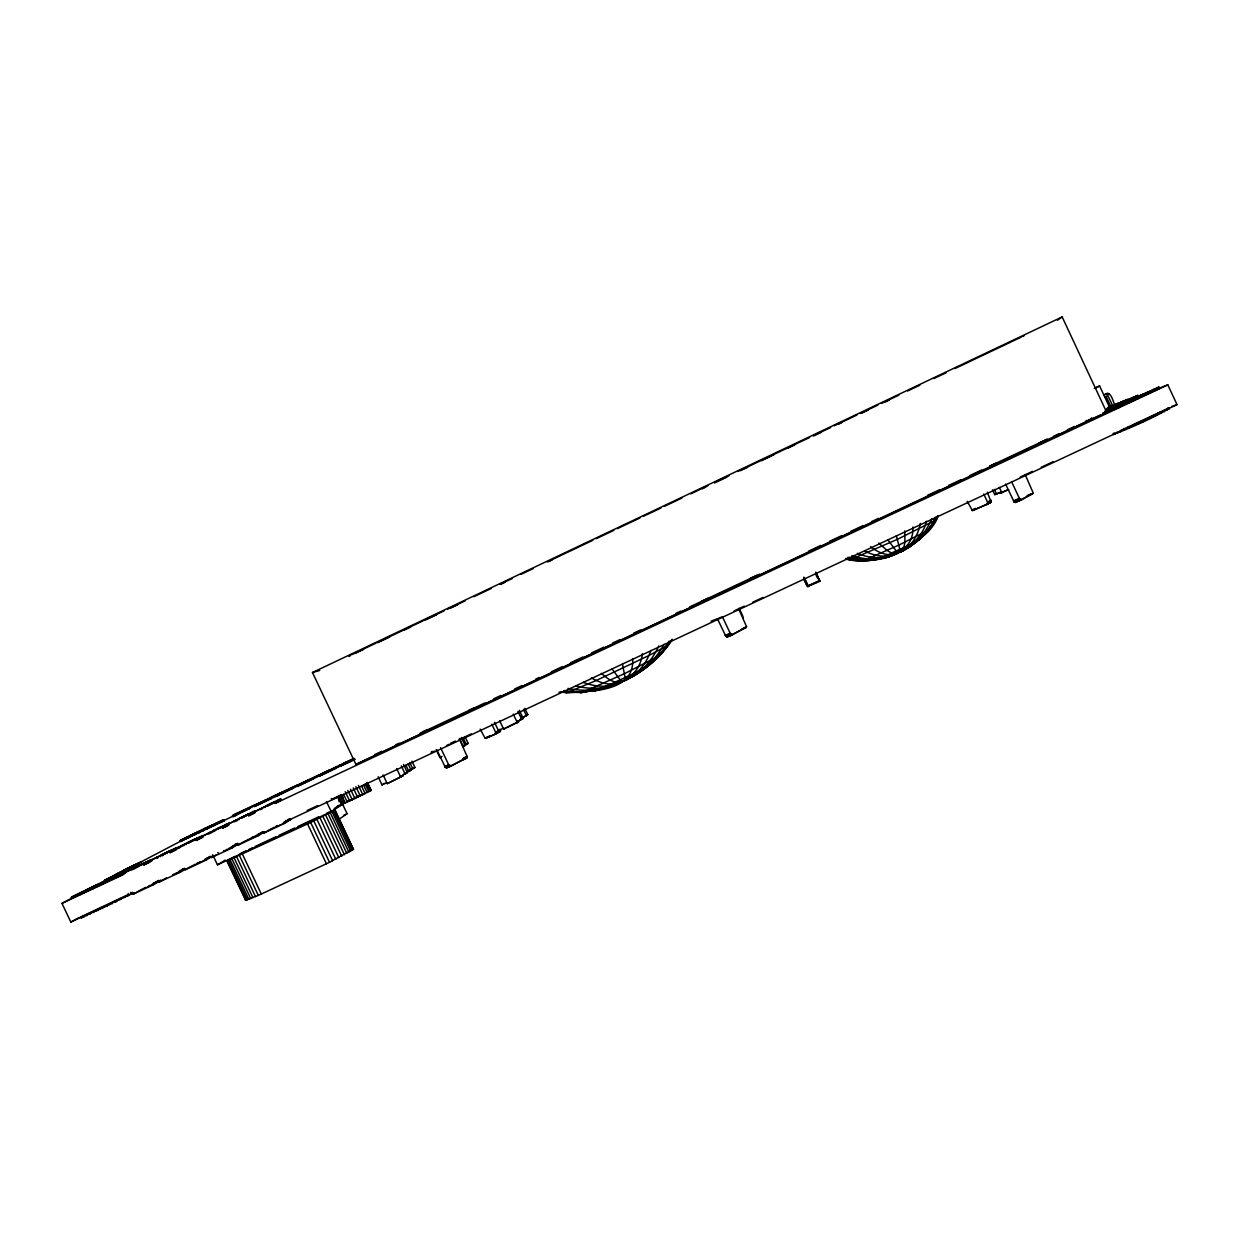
<?xml version="1.0" encoding="UTF-8"?>
<svg xmlns="http://www.w3.org/2000/svg" width="1239" height="1239" viewBox="0 0 1239 1239"><rect width="100%" height="100%" fill="white"/><g stroke="black" fill="none" stroke-linecap="round" stroke-linejoin="round"><path stroke-width="1.5" d="M632.602 658.575C635.53 695.156 581.85 691.563 558.944 692.214M437.011 750.044L445.173 767.049L446.768 767.762L451.337 765.996L467.351 757.075L459.483 739.11M967.163 501.268L972.383 510.499L986.864 504.567L987.653 502.384L983.766 494.02M972.971 510.499L991.061 502.198L987.375 492.177M912.864 527.055C914.382 551.959 886.582 560.121 866.882 560.431M732.683 634.693L730.406 633.718L722.399 616.728L717.505 618.834L725.729 636.087L727.479 636.846L732.683 634.693L746.575 626.733L738.552 608.566M480.159 729.09L485.084 738.212L495.29 734.247L495.662 732.342L491.806 724.149M485.719 738.227C489.839 737.282 509.337 727.076 495.523 732.017M711.047 621.204L717.598 618.664M290.546 819.753L289.152 818.948L290.561 819.676L284.583 823.393L264.155 832.949L263.659 831.896L257.712 834.668L258.208 835.736L237.842 845.261L237.33 844.208L231.399 846.98L231.894 848.034L211.575 857.543L211.079 856.49L205.163 859.262L205.659 860.315L185.385 869.793L184.89 868.74L178.989 871.497L179.485 872.55L159.258 881.998L158.762 880.96L152.877 883.717L153.373 884.754L133.208 894.186L132.387 892.297M938.047 516.539C929.962 536.89 909.937 545.036 891.538 552.95C877.692 561.329 861.167 562.599 846.206 559.192M247.552 898.554L245.461 900.211L258.332 895.41L329.512 862.313L353.533 849.04L351.086 849.582M918.192 539.12C929.993 532.151 896.881 557.937 899.142 550.766M642.375 653.851C639.014 684.346 600.977 692.895 576.197 685.988M623.31 681.047L608.504 687.087L594.643 690.65L566.099 693.004L596.222 680.521L649.05 655.446L668.255 645.225L672.297 639.866M920.298 523.431C918.145 535.511 911.114 547.452 899.406 552.3M926.462 521.201C920.949 546.879 883.887 560.09 905.306 548.01M650.878 650.475C646.448 663.686 636.892 675.921 623.604 680.908M931.697 518.537C926.044 533.359 914.289 545.609 899.824 552.083M281.222 800.038L280.757 798.954L274.624 802.361L275.12 803.414L281.253 799.991L280.355 800.348M935.275 517.205C925.734 541.087 896.401 557.225 874.486 559.532L866.076 559.889M1005.572 484.077L1014.106 501.872L1015.19 502.461L1021.633 499.844L1033.264 493.076L1025.133 474.506M658.792 645.906C652.767 659.102 642.902 671.259 629.737 677.779M331.045 811.251L335.01 809.857L310.664 822.479L226.861 860.935L234.775 856.443M937.784 515.749L928.491 530.277L920.159 538.919L910.665 546.167L899.994 551.99L911.006 544.448M466.917 757.912L462.736 759.724L463.278 758.98M1113.056 434.517C1130.185 428.276 1155.228 416.954 1168.501 408.932M664.135 644.28C655.385 660.325 641.121 673.102 624.518 680.629M669.199 640.981C661.022 654.889 649.081 666.396 635.437 674.852M280.355 792.945C273.54 795.113 274.903 798.644 280.757 793.796L280.355 792.945L296.802 785.232L297.283 786.409L303.648 783.528L323.286 773.848L322.883 772.997L344.628 763.828L344.225 762.976L354.137 758.33M672.111 639.262C660.867 657.212 644.079 671.461 624.921 680.428M275.383 795.608L283.592 791.798M927.779 529.874L929.281 529.657L899.049 545.005L864.745 560.059L861.694 560.988L849.582 559.997L897.516 539.29L936.436 519.668L920.577 538.361L910.913 545.857L900.211 551.866L910.464 545.95L924.325 533.606M742.781 618.338L742.982 616.542L739.141 608.303M623.898 680.784L625.029 680.288C638.364 673.505 650.738 664.507 660.31 652.938M222.462 828.101C232.142 824.663 230.609 820.311 221.951 827.048L222.462 828.101L228.394 825.329L227.899 824.276L254.785 811.127L255.219 812.242M1111.569 408.793C1100.201 413.563 1101.208 416.196 1112.064 409.861L1111.569 408.793L1119.591 404.967L1128.946 400.569L1129.457 401.637M254.305 806.574C257.402 805.211 273.927 797.482 280.757 793.796M253.902 805.706L262.095 801.881M898.879 552.532L899.793 549.156L896.355 535.713M237.996 812.815C229.989 815.308 231.585 819.041 238.399 813.667L237.996 812.815L254.367 805.133L255.002 806.295M180.383 841.436L224.244 820.59L223.345 819.893L201.384 830.037L201.787 830.889L180.383 841.436L181.188 839.872L201.678 830.068M913.917 542.682L916.767 540.297M179.98 840.569L223.841 819.722M202.484 835.736L193.207 839.98M518.367 720.68L516.942 721.841L523.214 718.419L519.373 710.288M527.829 714.686L521.727 718.001L527.829 714.686L524.825 708.321M637.791 673.397L625.184 680.242C642.034 671.91 659.071 659.102 668.828 644.249C657.181 659.829 641.74 672.281 624.27 680.769M499.58 720.54L503.669 729.244L518.847 721.656L506.921 727.231M998.309 463.355L425.674 731.862C416.877 736.694 421.895 731.211 427.672 729.632M625.153 680.288L637.171 673.458M341.979 804.498L371.22 790.296L367.41 782.459M503.669 729.244L505.218 728.021M623.697 681.032L625.153 677.671L622.474 664.243M639.123 671.523L644.961 666.985M494.516 722.322L498.372 730.514L499.937 729.306M887.759 539.693L897.516 552.702C901.249 552.548 881.734 559.749 886.799 556.807L883.144 557.457M597.028 689.116L594.689 690.851L609.03 687.072L622.288 681.558L615.798 683.68M149.346 861.105L177.239 847.491L161.891 854.817L164.973 853.237M463.185 746.157L468.141 743.354L465.121 736.942M581.68 691.641L580.471 692.802L599.707 689.116L629.923 675.394L649.453 665.049L648.229 665.204M441.998 756.379L440.015 757.788L436.174 749.626M1057.456 320.235L1062.164 316.921L1106.706 412.37L1047.605 440.093L1047.203 439.241L1039.118 442.881M150.895 859.789L151.39 860.811L151.53 859.556L139.171 865.24M624.441 680.536L631.178 675.89M339.238 819.134L347.106 813.744L341.716 802.33M403.558 764.478L407.368 772.563L405.168 774.081L401.312 765.934M408.034 763.642L411.054 770.038L408.901 771.525L405.85 765.082M387.234 783.652L403.062 775.753L387.234 783.652L383.145 774.995M414.941 767.452L407.832 771.231L414.941 767.452L411.952 761.133M995.598 463.293L989.915 466.081L1047.203 439.241M378.143 776.776L381.984 784.907L384.353 783.327M96.332 885.142L84.484 891.027L124.907 871.791L125.402 872.814L124.597 871.853L118.882 874.223M264.542 831.911L258.208 835.736M212.674 854.724L217.46 864.837L331.262 811.684L342.165 804.576L338.262 796.336M347.818 801.199L346.13 802.283L357.312 797.296M899.777 552.005L905.585 548.227M334.065 808.959L335.428 808.076M337.008 807.054L338.572 805.551M342.491 795.655L344.07 802.469L342.769 803.306L340.787 794.772M899.142 552.408L901.915 550.643L903.881 547.235L904.966 542.217L904.718 530.942M1127.103 428.028L1130.634 426.897M624.673 680.443L631.751 675.921M75.61 895.007L71.366 897.268L71.862 898.306L76.09 896.029L75.61 895.007L99.12 883.562M331.247 798.536L331.727 799.542L341.066 794.927M1112.73 406.841L1107.542 409.35L1117.965 403.294L1115.348 404.611M161.132 880.279L153.373 884.754M1107.077 408.343L1107.666 409.304M217.46 864.837L225.25 860.098M612.562 684.733L608.907 686.778L621.885 681.837L608.504 687.087M284.583 823.393L284.087 822.34L288.315 819.784M624.874 680.35L636.211 673.784M264.155 832.949L270.056 829.402M134.137 892.576L81.139 917.851L83.152 916.581M257.712 834.668L262.188 832.004M237.842 845.261L244.068 841.56M355.237 759.244L348.469 762.496L348.051 761.629L352.48 759.399L348.779 761.071M231.894 848.034L238.198 844.301L237.702 843.263L231.399 846.98M340.601 766.027L339.982 765.299L344.225 762.976M900.103 551.882L910.975 545.919L900.211 551.866M211.575 857.543L216.5 854.647M205.659 860.315L212.581 856.087M205.163 859.262L210.134 856.35M179.485 872.55L193.021 865.364M1103.407 414.337L1159.812 388.194L1158.419 387.311L1128.125 400.956M322.883 772.997C306.079 783.745 344.938 763.534 344.628 763.828M159.258 881.998L166.475 877.847M178.989 871.497L184.565 868.276M1132.043 398.741L1112.359 406.377L1120.737 402.334M133.208 894.186L142.609 888.874M152.877 883.717L158.716 880.371M1134.382 398.168L1134.304 399.392M1062.164 316.921L312.476 672.498L355.918 764.417L1100.929 414.724M249.519 839.004L250.82 838.307M223.578 851.147L224.352 850.713M228.874 823.285L195.731 839.345L196.227 840.398L203.413 836.526L202.917 835.489M218.854 853.284L217.646 852.649M357.544 797.157L363.863 794.013M79.002 894.434L61.95 903.355L70.84 922.079L79.25 917.371M198.039 863.056L201.57 861.601M1116.293 404.053L1116.695 405.107L1113.303 406.748M1155.12 415.452L1151.31 417.419M1120.691 431.807L1120.18 430.707L1168.083 408.297M119.703 899.576L120.756 899.003M248.265 814.72L248.76 815.773L254.847 812.443L254.351 811.406M269.978 803.987L254.212 811.932L274.624 802.361M327.39 771.247L339.393 765.237M349.011 656.004L350.265 655.354M227.899 824.276L244.052 816.145M275.77 796.507L302.006 783.822L297.205 786.084M305.816 781.36L323.286 773.848M270.706 829.03L271.651 828.519M275.817 826.676L277.443 825.824M178.772 848.405L184.255 844.208L194.074 839.453L194.569 840.491M284.273 791.473L318.082 775.242M244.749 841.173L245.709 840.646M169.557 851.627L170.053 852.68L175.969 849.908L175.458 848.854L182.474 845.106M170.053 852.68L177.146 848.885L176.65 847.848M165.794 852.85L143.461 863.862L143.956 864.915L149.888 861.755M232.901 816.609L275.569 795.19L276.003 796.414M262.792 801.556L275.569 795.19M180.213 871.482L181.297 870.862L180.12 871.311M241.342 811.622L259.152 802.887M154.41 883.546L155.556 882.896L154.41 883.33M140.115 864.899L123.296 873.309L143.461 863.862M354.106 759.786L353.704 758.934L349.011 761.102M85.29 915.42L88.108 913.933M82.409 892.638L109.698 878.343M113.105 876.562L188.127 837.254L238.399 813.667M132.263 869.886L130.962 869.267M1102.896 413.253L1159.286 387.002M971.794 510.267L975.403 508.408M987.545 502.089L991.138 500.215M972.088 510.406L975.682 508.548M987.653 502.384L991.262 500.51M972.383 510.499L976.58 508.64M987.731 502.678L991.324 500.819M987.762 502.988L991.355 501.114M987.746 503.282L991.355 501.423M987.7 503.576L991.293 501.702M987.468 504.072L991.2 501.965M986.864 504.567L990.89 502.414M889.246 555.521L887.867 556.234L897.439 553.09C883.392 559.935 866.665 560.771 851.952 555.583M71.862 898.306L118.82 876.283L124.922 873.139L124.427 872.101M194.043 864.822L195.297 864.172M1128.001 427.532L1129.302 426.866M109.946 879.04L111.959 877.955L101.071 882.88M172.717 874.873L173.987 874.223M81.356 917.913L80.86 916.875L127.632 894.837L128.128 895.874M194.027 839.593L197.264 838.168L187.647 842.721L192.587 840.476M199.076 862.514L200.501 861.786M204.807 860.036L206.386 859.045M230.748 847.894L232.762 846.841L231.089 847.461M246.933 840.027L248.373 839.299M272.843 827.9L274.268 827.187M283.483 823.207L282.105 823.904M495.662 732.342L500.355 729.957M486.648 737.422L490.412 735.842M495.755 732.652L500.448 730.282M485.301 738.258L490.21 735.904M495.801 732.977L500.51 730.592M495.817 733.271L500.525 730.886M495.786 733.55L500.494 731.165M495.29 734.247L500.417 731.413M114.561 902.209L116.559 901.202M143.925 888.193L145.443 887.434M153.822 883.856L151.53 884.987M179.624 871.791L178.168 872.504M1105.033 411.054L1110.129 408.483L1099.628 385.979L1094.579 388.272M446.536 745.584L449.122 744.283M454.945 741.371L450.423 743.632L455.642 741.201M211.807 832.515L210.553 833.15L210.057 832.112M237.64 820.404L236.417 821.008L235.921 819.97M118.325 874.966L116.807 875.71M1006.254 459.359L996.218 464.067L1047.605 440.077M196.784 863.428L198.41 862.607M240.056 853.764L246.034 850.837M242.023 811.282C253.376 805.768 227.093 818.174 241.59 811.576L241.992 812.443M110.643 878.482L102.558 882.679M1109.261 406.919L1110.159 406.454L1108.905 406.981M717.985 594.534L708.212 599.118M351.179 799.573L348.67 800.797M1114.93 405.107L1108.704 408.096L1127.676 399.283L1108.069 407.941M149.052 885.854L149.873 885.467M204.063 860.408L202.406 861.198M226.334 849.722L227.124 849.319M230.005 848.266L228.379 849.056M252.214 837.61L253.004 837.223M275.848 826.398L277.567 825.546M263.473 801.23C272.874 796.631 252.508 806.264 261.429 802.206M284.955 791.148L287.913 789.677L284.366 791.303M328.072 770.921C337.039 766.523 317.045 775.97 326.027 771.882M437.352 726.131L427.827 730.592M121.05 873.046L121.918 872.628M139.295 865.287C129.011 870.444 154.101 858.41 141.804 864.094M163.486 855.111L161.813 855.917L161.333 854.895M1123.262 402.613L1121.822 403.31M130.962 866.696L127.152 868.585L130.606 867.037L131.071 867.997L138.381 864.419L123.807 871.714M121.67 871.544L117.767 873.495L132.387 866.541L121.918 871.373M112.083 876.562L108.087 878.544L122.971 871.482L114.019 875.834M110.008 904.455L95.852 911.021M175.551 873.449L176.403 873.046M177.363 872.906L175.675 873.712M251.703 837.641L253.84 836.821M133.719 865.565L137.932 863.475L123.513 870.32L141.525 861.755L132.945 865.937M124.427 870.428L128.732 868.291L114.081 875.245L124.07 870.676M114.84 875.446L119.238 873.263L104.324 880.34L114.437 875.71M124.566 871.559L131.071 867.997M112.346 877.646L113.291 877.197M114.964 876.608L115.924 876.143M243.216 816.547C231.492 822.355 257.867 809.779 244.888 815.758M269.157 804.374C257.82 809.965 282.507 798.288 271.635 803.197M1108.378 407.693L1110.02 406.903M199.742 830.997L190.713 835.473L200.331 831.09M304.422 781.886C295.61 786.254 315.573 776.528 306.482 781.05M1091.265 418.565L1092.07 418.178M1094.471 388.427L1099.628 385.979M202.298 830.145L213.216 824.771L203.614 829.154M283.669 791.628L280.153 793.378L282.91 792.124M348.097 761.396L344.628 763.1L347.648 761.737M131.179 866.526L132.186 866.03M112.346 876.36L113.415 875.865M133.394 865.782L130.312 867.254M71.366 897.268L102.094 883.159L102.589 884.197M168.427 851.487L164.772 853.237L165.252 854.26M166.692 852.602L171.509 850.217L168.287 851.673M218.172 828.271C200.455 837.068 235.844 819.722 218.544 828.302M150.693 885.405L149.021 886.179M279.658 825.081L280.494 824.678M249.132 849.335L252.229 847.863M351.427 654.796L375.913 643.18M379.413 641.523L423.134 620.785M426.634 619.113L444.135 610.827M447.62 609.17L465.121 600.869M473.856 596.718L491.356 588.432M500.091 584.281L512.342 578.474M521.092 574.323L533.328 568.515M547.328 561.887L592.8 540.312M596.3 538.655L613.785 530.354M617.285 528.697L640.021 517.917M643.521 516.26L661.007 507.959M664.507 506.302L681.992 498.016M690.743 493.865L708.228 485.564M716.978 481.413L729.229 475.606M737.964 471.47L809.671 437.46M813.171 435.803L830.672 427.501M834.172 425.844L856.908 415.065M860.408 413.392L877.893 405.107M881.394 403.449L898.879 395.148M907.629 390.997L919.865 385.19M933.865 378.561L946.1 372.753M954.851 368.603L1021.308 337.085M354.834 653.526L363.569 649.391M377.523 642.762L389.743 636.97M403.713 630.341L410.698 627.042M424.667 620.414L436.887 614.621M450.841 607.993L457.826 604.678M501.47 583.987L504.954 582.33M548.598 561.639L552.083 559.982M702.219 488.786L705.703 487.128M714.438 482.993L726.658 477.201M740.612 470.572L747.597 467.258M761.567 460.629L773.786 454.837M787.741 448.224L794.726 444.909M813.93 435.803L820.915 432.488M838.369 424.218L841.854 422.561M861.059 413.454L868.043 410.14M885.498 401.854L888.998 400.197M98.702 883.996L119.052 874.254L119.533 875.261L123.962 873.325L123.482 872.302M254.785 811.127L243.742 816.176L244.238 817.213M1108.177 407.755L1110.655 406.609L1111.12 407.6M201.787 830.889L224.244 820.59M232.483 815.758L240.66 811.948M297.53 786.316L296.88 785.526L305.119 781.685M318.423 775.444L326.709 771.572M340.013 765.299L348.329 761.427M340.198 765.16L340.415 766.167L348.469 762.496M1119.529 403.155L1123.881 401.033L1120.474 402.52M113.012 877.537L111.603 876.98M270.814 803.584L280.757 798.954M105.64 881.719L119.533 875.261M707.841 598.251L701.336 601.411L701.615 602.324M1119.251 404.301L1112.978 407.306L1118.012 405.091M1085.86 420.873L1086.82 420.424M151.545 884.646L153.125 883.918M228.797 848.529L229.618 848.142M254.676 836.418L256.272 835.675M227.527 849.458L225.932 850.217M1103.964 395.086C1111.352 388.798 1112.901 402.52 1115.394 406.33M1104.894 397.069L1107.929 395.644L1113.365 407.29M254.769 805.985L259.555 803.739M1107.852 407.631L1111.275 406.02M1106.597 409.412L1111.724 407.012M374.813 754.582L381.813 751.299M395.799 744.747L399.299 743.106M420.114 733.318L485.007 702.916M493.742 698.811L500.742 695.528M514.727 688.961L521.727 685.694M535.728 679.127L539.228 677.485M551.463 671.739L561.964 666.814M570.699 662.726L582.949 656.98M591.7 652.876L603.935 647.13M612.686 643.041L619.67 639.758M633.671 633.191L640.671 629.908M675.642 613.506L680.892 611.044M689.643 606.94L759.6 574.137M808.571 551.169L820.822 545.423M829.557 541.319L841.808 535.589M850.558 531.485L862.793 525.739M871.544 521.634L878.544 518.367M927.515 495.399L939.751 489.653M948.501 485.549L960.736 479.803M969.487 475.714L981.737 469.968M1053.444 436.329L1058.695 433.882M1067.429 429.778L1074.43 426.495M175.458 848.854L195.731 839.345M201.647 836.573L221.951 827.048M355.918 764.417L420.501 734.138M61.95 903.355L123.792 874.362L123.141 872.798M143.956 864.915L149.842 862.158L149.067 860.594M196.227 840.398L202.143 837.626L201.461 836.046M248.76 815.773L254.707 812.985L253.933 811.468M275.12 803.414L1167.819 384.864L1177.05 404.657L284.087 822.34M1088.384 419.928L1089.391 419.448M750.184 578.381L756.456 575.531M468.915 710.288L474.382 707.841L474.707 708.723M174.699 848.576L175.179 849.613L170.688 851.689L170.192 850.651M198.023 838.88L196.335 839.655L195.855 838.617M307.195 810.507L317.695 805.582M431.249 752.6L434.486 751.097M459.111 739.575L471.285 733.875M734.077 610.951L744.267 606.181M752.77 602.216L762.961 597.446M1020.224 477.092L1032.443 471.378M1041.178 467.289L1053.413 461.574M331.727 799.542L341.066 795.175M70.84 922.079L132.712 893.149M994.747 494.624L1001.453 491.929L994.747 494.624L992.516 489.87M1006.734 490.164L999.95 493.339L1008.747 489.684M411.054 770.038L403.294 774.514M463.386 745.584L468.141 743.354M520.225 719.394L523.555 717.846L522.161 718.961L520.612 715.662M407.368 772.563L399.547 777.085M519.993 719.936L523.214 718.419M341.422 803.708L344.07 802.469M354.339 797.916L361.385 794.633M381.984 784.907L386.769 782.676M498.372 730.514L503.22 728.253M815.758 572.093L819.66 580.425L808.091 585.83L804.188 577.513M337.225 806.419L341.236 804.312L339.238 795.732M803.693 578.861L807.456 586.512L817.337 581.896M335.242 807.813L342.165 804.576M255.249 846.438L275.801 836.836M279.224 835.241L294.634 828.039M298.057 826.444L318.593 816.842M343.637 815.355L347.106 813.744M1112.436 405.974L1108.007 408.018M1119.375 403.31L1116.107 404.812M257.108 835.071L258.796 834.281M179.934 871.172L181.591 870.398M205.581 859.169L211.219 856.614M178.044 872.256L179.516 871.575M174.854 874.099L172.779 875.044M364.684 793.301L365.459 792.945M117.024 875.431L118.479 874.765M111.2 878.389L109.744 879.055M254.429 812.505L249.535 814.72L249.039 813.682M150.12 860.114L150.616 861.151L146.76 862.902L146.264 861.879M1126.003 400.971L1137.836 395.287L1118.306 404.363L1133.933 397.115L1122.224 402.536L1126.112 400.847M1142.188 421.756L1137.139 424.063M1116.231 404.688L1112.576 406.299M1113.536 406.469L1114.976 405.819M1125.972 402.164L1126.932 401.73M232.994 846.345L237.857 844.208M278.047 825.84L275.755 826.847M155.99 882.369L157.492 881.688M148.246 886.551L146.961 887.124M1121.156 403.418L1123.386 402.427M1131.099 399.578L1131.981 399.19M1090.754 418.596L1091.621 418.209M1022.562 336.497L1023.956 335.893M228.626 823.362L229.277 824.4L226.613 825.484L226.133 824.462M431.389 751.81L432.318 751.392M260.345 833.584L264.294 831.896M256.969 835.349L258.905 834.544L249.705 839.035M225.219 850.543L223.701 851.193M184.425 869.112L183.109 869.701L182.629 868.663M363.91 793.657L362.593 794.245M1115.596 405.54L1116.757 405.045M326.833 813.078L329.094 812.087M201.957 837.068L202.778 836.712M289.647 819.986L286.209 821.472L285.729 820.435M1157.334 413.516L1161.098 411.89M158.793 881.099L160.636 880.325M1107.372 393.522L1105.203 394.42L1109.215 393.832M1106.334 394.219L1108.89 393.646M1105.947 394.219L1107.759 393.46M1013.44 500.912L1019.387 498.372L1021.633 499.844M1013.641 501.268L1019.589 498.728M1027.317 495.6L1031.777 493.711M1013.858 501.594L1019.805 499.069M1027.239 495.894L1031.7 494.005M1014.106 501.872L1020.053 499.348M1033.063 493.633L1015.19 502.461M1014.369 502.105L1020.317 499.58M1014.648 502.291L1020.595 499.766M1014.927 502.414L1020.874 499.89M350.079 655.71L349.228 656.081M725.295 635.421L730.22 633.361M725.496 635.762L730.406 633.718M743.214 628.405L746.575 626.733M741.449 629.366L746.374 627.306M725.729 636.087L730.638 634.043M746.234 627.538L727.479 636.846M633.16 675.023L634.864 674.326M725.992 636.366L730.902 634.306M726.271 636.583L731.196 634.538M726.581 636.738L731.49 634.693M726.89 636.846L732.11 634.833M621.993 681.791C604.043 690.324 583.554 693.778 563.869 690.588M622.567 681.558C610.44 687.877 595.727 687.335 583.244 682.333M463.448 758.005L467.413 756.394M133.115 892.607L131.226 893.365L130.745 892.343M463.432 758.345L467.397 756.735M463.386 758.686L467.351 757.075M444.739 766.399L448.673 764.804L451.337 765.996M464.61 758.454L467.242 757.385M463.138 759.275L467.103 757.664M444.925 766.74L448.874 765.144M445.173 767.049L449.107 765.454M466.453 758.268L446.768 767.762M445.451 767.313L449.385 765.717M445.761 767.514L449.695 765.919M446.086 767.653L450.02 766.074M446.427 767.746L450.361 766.151M1152.998 416.01L1154.252 415.499M622.83 681.435C612.747 686.871 600.621 683.401 591.359 677.872M1135.621 397.363L1148.15 392.5M1151.728 391.106L1167.819 384.864M885.73 557.504L897.237 553.244L886.969 557.24L876.019 559.532L864.745 560.059L847.817 557.256M908.497 546.678L909.643 546.244M1106.675 409.815L1110.129 408.483M1102.679 413.888L1106.706 412.37M318.826 776.295L318.64 775.273M369.501 790.792L371.22 790.296M609.727 686.267L621.963 681.744L610.966 685.585M623.109 681.311C615.117 685.136 607.095 678.26 601.302 673.335M897.222 553.213L886.086 557.24L876.143 559.207M898.089 552.904C888.75 557.565 878.126 552.532 870.537 546.709M1158.93 388.396L1159.812 388.194M888.549 556.203L897.299 553.167M1171.567 406.5L1177.05 404.657M898.352 552.78L895.317 553.694L891.538 552.95L887.078 550.503L878.745 543.007M890.918 555.01L897.594 553.012C885.126 559.316 870.01 558.835 857.357 553.306M934.423 520.024L936.095 519.544M614.467 683.758L622.505 681.45M756.781 575.407L757.292 576.212M658.141 655.617L660.015 655.323L624.719 673.567L584.08 691.687L581.68 692.539L562.305 692.028M312.476 672.498L319.724 670.469M890.887 554.685L897.795 552.904C887.403 558.386 874.672 556.373 864.683 550.937M611.276 686.236C597.306 690.495 582.284 691.548 567.973 688.404M595.432 690.061L607.218 687.18M618.168 682.333L622.752 681.326M894.527 553.446L898.027 552.795M623.403 681.171L620.29 679.963L612.128 669.106M875.849 558.727L879.489 558.092M585.118 691.254L590.275 690.665M620.352 681.404L623.031 681.187M874.595 560.028L862.716 560.771L845.865 558.464M560.864 691.997L566.177 692.601M818.979 581.122L819.862 581.323L815.866 572.79M846.283 558.866L849.629 559.687M806.775 585.412L804.126 579.294M807.456 586.512L819.862 581.323L816.16 573.518M896.959 551.773L898.538 552.548M303.245 782.661L303.648 783.528M320.065 817.957L338.867 857.713M301.604 782.986L302.223 784.194M300.519 783.931L300.922 784.798M316.983 819.459L335.815 859.246M299.358 784.457L299.761 785.325M298.382 784.907L298.8 785.758M297.639 785.232L298.041 786.099M313.839 820.977L332.672 860.795M310.664 822.479L329.512 862.313M292.28 787.648L292.698 788.515M291.769 787.927L292.172 788.778M291.01 788.298L291.413 789.166M307.551 823.95L326.399 863.784M290.034 788.778L290.437 789.646M288.873 789.351L289.276 790.219M287.556 789.986L287.959 790.854M286.132 790.668L286.534 791.535M285.047 792.248L284.645 791.38L283.127 792.093L283.545 792.96M281.64 792.79L282.058 793.657M280.231 793.456L280.633 794.323M278.93 794.06L279.333 794.927M280.463 799.062L280.881 800.239M289.771 818.716L290.22 819.97M277.784 794.586L278.202 795.438M276.839 795.02L277.242 795.872M278.976 799.697L279.456 800.735L278.31 801.246L277.83 800.208M288.253 819.32L288.749 820.357M276.096 795.345L276.498 796.197M276.452 800.843L276.932 801.881L275.383 802.593L274.888 801.556M270.83 797.715L271.233 798.582M273.2 802.361L273.68 803.383M270.288 797.993L270.691 798.861M269.513 798.381L269.916 799.248M271.899 804.235L271.418 803.197L269.591 804.049L270.087 805.087M268.522 798.876L268.925 799.744M267.345 799.449L267.748 800.317M266.013 800.084L266.431 800.952M267.794 804.916L268.29 805.954M264.588 800.781L264.991 801.633M263.504 802.345L263.086 801.494L261.584 802.206L261.987 803.073M264.48 806.512L264.976 807.549M260.097 802.903L260.5 803.77M261.847 807.813L262.343 808.85M258.688 803.569L259.09 804.421M260.236 808.649L260.732 809.702M257.387 804.157L257.805 805.025M256.256 804.684L256.674 805.551M255.327 805.102L255.73 805.97M254.119 805.629L254.537 806.496M254.506 811.22L255.002 812.257M253.066 811.839L253.561 812.877M251.951 812.35L252.431 813.388M249.426 807.766L249.829 808.618M248.853 808.045L249.271 808.912M250.588 812.97L251.068 814.008M248.063 808.447L248.466 809.315M247.057 808.943L247.459 809.81M245.864 809.532L246.267 810.383M244.532 810.167L244.935 811.034M245.57 815.308L246.065 816.346M243.092 810.864L243.494 811.731M240.072 812.304L240.474 813.156M241.946 817.043L242.441 818.081M238.585 813.001L239.003 813.853M237.176 813.651L237.594 814.519M238.6 818.654L239.081 819.691M235.906 814.255L236.308 815.107M234.775 814.766L235.193 815.618M233.846 815.185L234.264 816.036M233.149 815.494L233.552 816.362M232.87 815.525L233.273 816.377M232.545 815.696L233.102 816.547M234.248 820.838L234.744 821.875M228.394 823.579L228.89 824.632M228.084 823.594L228.565 824.632M242.503 854.337L261.305 894.031M227.233 823.95L227.728 824.988M235.395 844.007L235.89 845.044M223.655 819.877L224.058 820.729M223.345 819.893L223.763 820.745M222.819 820.342L223.221 821.194M239.53 855.715L258.332 895.41M224.786 825.066L225.281 826.103M222.23 820.373L222.633 821.225M221.347 821.101L221.75 821.953M223.252 825.778L223.748 826.816M220.496 821.132L220.898 821.984M236.742 856.985L255.544 896.649M219.272 822.138L219.675 822.99M218.219 822.169L218.622 823.021M219.783 827.404L220.279 828.442M234.233 858.116L253.004 897.748M216.655 823.424L217.073 824.291M217.971 828.271L218.451 829.294M215.447 823.439L215.849 824.291M232.018 859.076L250.774 898.678M213.588 824.911L213.991 825.778M230.144 859.866L248.884 899.406M212.287 824.911L212.69 825.747M214.409 829.975L214.905 831.013M228.673 860.455L247.382 899.932M227.635 860.826L246.298 900.242M227.155 860.671L245.725 899.855M212.783 830.765L213.263 831.803M226.861 860.935L245.663 900.335M210.15 826.583L210.553 827.451M208.818 826.521L209.221 827.373M209.05 832.608L209.546 833.646M206.448 828.349L206.851 829.216M208.338 832.995L208.833 834.033M205.147 828.256L205.55 829.108M202.592 830.192L203.01 831.059M202.282 835.69L202.979 836.774M198.736 832.019L199.138 832.887M197.636 831.834L198.039 832.67M199.045 837.13L199.541 838.168M194.957 833.801L195.375 834.668M193.996 833.568L194.399 834.42M191.41 835.458L191.813 836.325M190.605 835.21L191.007 836.062M192.246 840.321L192.742 841.358M190.434 841.204L190.914 842.226M188.189 836.944L188.591 837.812M187.538 836.697L187.941 837.549M188.669 842.04L189.164 843.078M185.385 838.23L185.804 839.097M184.89 837.998L185.292 838.865M185.54 843.573L186.036 844.611M183.109 839.268L183.527 840.135M182.752 839.066L183.155 839.918M181.188 839.872L181.839 840.878M183.233 844.719L183.728 845.757M180.259 840.383L180.77 841.312M177.053 847.553L177.735 848.529M175.768 848.096L176.248 849.133M173.383 849.18L173.863 850.202M171.865 849.877L172.36 850.899M166.599 852.355L167.079 853.392M159.831 855.622L160.311 856.66M157.477 856.799L157.957 857.837M156.687 857.202L157.183 858.24M151.359 859.587L152.01 860.594M151.359 859.665L151.855 860.702M147.766 861.182L148.262 862.22M142.841 863.49L143.321 864.512M140.998 864.357L141.494 865.395M137.39 866.092L137.87 867.13M135.701 866.913L136.197 867.935M134.447 865.039L134.896 865.999M134.184 867.656L134.664 868.694L133.347 869.344L132.852 868.307M125.216 869.871L125.666 870.831M121.252 871.931L121.716 872.906M121.608 873.108L122.103 874.13M121.097 873.867L121.577 874.904M128.175 893.458L128.655 894.481M118.34 875.245L118.82 876.283M115.692 874.842L116.358 876.716M114.948 876.933L115.428 877.971M124.272 896.571L124.752 897.609M112.191 877.413L112.672 878.42M111.03 878.854L111.525 879.891M120.369 898.538L120.864 899.576M108.087 879.318L108.567 880.34M106.693 880.944L107.189 881.982M116.063 900.66L116.559 901.713M111.464 902.906L111.959 903.959M97.37 885.42L97.866 886.474M106.755 905.182L107.251 906.236M94.536 885.746L95.016 886.768M92.646 887.651L93.142 888.704M102.047 907.428L102.543 908.481M90.029 887.914L90.524 888.936M88.108 889.788L88.604 890.841M97.509 909.565L98.005 910.619M85.77 889.974L86.265 890.996L82.363 892.901L81.867 891.879M83.88 891.77L84.376 892.808M93.266 911.532L93.777 912.585M80.101 893.505L80.612 894.558M89.487 913.267L89.982 914.305M76.895 894.976L77.391 896.014M86.265 914.692L86.761 915.745M74.355 896.107L74.851 897.144M83.71 915.791L84.206 916.845M73.426 896.122L73.922 897.144M72.559 896.881L73.055 897.919M81.882 916.535L82.378 917.572M72.001 896.881L72.497 897.919M71.552 897.268L72.048 898.306M523.462 709.374L526.482 715.77M517.948 711.372L521.805 719.565M513.287 714.113L517.391 722.833M463.324 738.196L466.375 744.654M461.311 737.453L465.136 745.568L463.324 746.9L459.468 738.723M440.604 747.69L448.673 764.804M409.815 762.527L412.835 768.892M396.712 768.66L400.801 777.318M367.162 782.769L370.864 790.575M368.308 785.743L370.523 790.405M366.341 783.249L370.043 791.071M365.087 783.931L368.804 791.767M352.434 759.538L352.836 760.405M363.445 784.798L367.147 792.65M351.024 760.219L351.442 761.087M361.432 785.82L365.149 793.672M349.553 760.916L349.971 761.784M358.396 785.387L362.857 794.834M346.564 762.326L346.966 763.193M345.139 762.992L345.542 763.859M355.872 786.61L360.348 796.073M343.807 763.611L344.225 764.478M342.63 764.153L343.048 765.021M353.223 787.896L357.699 797.358M341.639 764.602L342.041 765.47M340.849 764.959L341.267 765.826M340.307 765.191L340.71 766.058M350.513 789.197L354.974 798.659M347.818 790.467L352.294 799.929M335.335 767.452L335.738 768.319M334.84 767.7L335.258 768.567M334.127 768.072L334.53 768.939M345.232 791.659L349.708 801.122M333.183 768.536L333.585 769.404M332.052 769.094L332.455 769.946M343.59 794.323L347.323 802.206M330.751 769.713L331.169 770.581M342.212 796.847L345.201 803.151M329.357 770.379L329.76 771.247M328.289 771.959L327.87 771.092L326.368 771.804L326.771 772.671M324.881 772.501L325.284 773.368M323.456 773.167L323.859 774.034M322.14 773.786L322.543 774.654M320.978 774.313L321.381 775.18M319.987 774.762L320.405 775.629M319.228 775.103L319.631 775.97M335.01 809.857L353.487 849.304M334.654 809.903L353.146 849.009M334.391 810.43L353.007 849.753M333.43 811.018L352.077 850.419M332.052 811.793L350.73 851.286M326.446 801.494L331.262 811.684M313.777 777.565L314.195 778.417M330.271 812.753L348.98 852.308M313.281 777.829L313.684 778.681M312.538 778.2L312.94 779.052M311.578 778.665L311.996 779.532M328.149 813.868L346.874 853.501M310.431 779.223L310.834 780.09M309.13 779.858L309.549 780.725M325.687 815.138L344.457 854.802M307.721 780.539L308.124 781.406M306.637 782.103L306.234 781.251L304.732 781.964L305.135 782.831M322.976 816.501L341.778 856.226M815.556 573.951L817.74 578.613M803.925 577.451L808.231 586.759L803.879 577.359M1011.535 481.568L1019.387 498.372M990.007 466.065L990.395 466.902M999.346 487.423L1001.917 492.874M994.406 489.39L996.636 494.175M1168.888 407.6L1169.43 408.839M1158.419 387.311L1158.945 388.69M1167.99 407.848L1168.594 409.397M1156.73 388.488L1157.241 389.588M1166.395 409.242L1166.906 410.326M1154.252 389.061L1154.763 390.146M1154.221 389.743L1154.733 390.843M1163.901 410.527L1164.428 411.627M1150.985 391.307L1151.496 392.407M1160.695 412.138L1161.206 413.237M1147.36 392.128L1147.872 393.212M1147.113 393.166L1147.624 394.265M1156.839 414.012L1157.35 415.111M1143.148 394.033L1143.643 395.117M1142.745 395.241L1143.272 396.341M1152.471 416.103L1152.982 417.202M1138.579 396.124L1139.075 397.192M1138.022 397.471L1138.533 398.571M1147.748 418.333L1148.259 419.432M1133.066 399.779L1133.577 400.894M1142.792 420.625L1143.303 421.725M1128.063 402.102L1128.574 403.202M1137.774 422.933L1138.285 424.032M1123.154 404.363L1123.665 405.463M1132.849 425.147L1133.375 426.247M1119.591 404.967L1120.087 406.036M1118.507 406.485L1119.018 407.585M1128.187 427.238L1128.698 428.338M1116.819 404.208L1117.284 405.215M1115.348 406.981L1115.843 408.049M1114.264 408.405L1114.775 409.489M1123.928 429.112L1124.439 430.196M1106.133 396.403L1111.027 406.919M1110.098 406.346L1110.547 407.321M1110.547 410.063L1111.058 411.147M1108.363 410.357L1108.859 411.425M1107.48 411.41L1107.991 412.494M1117.082 431.993L1117.593 433.092M1105.823 411.611L1106.334 412.68M1105.142 412.401L1105.653 413.485M1115.224 434.022L1114.728 432.938L1113.149 433.495L1113.66 434.579M1104.026 412.525L1104.538 413.609M1103.593 413.021L1104.104 414.105M1103.051 413.083L1103.546 414.167M339.176 796.739L340.446 802.16M337.906 796.569L339.114 801.726M1145.471 393.444L1116.54 406.903L1145.471 393.444"/></g></svg>
